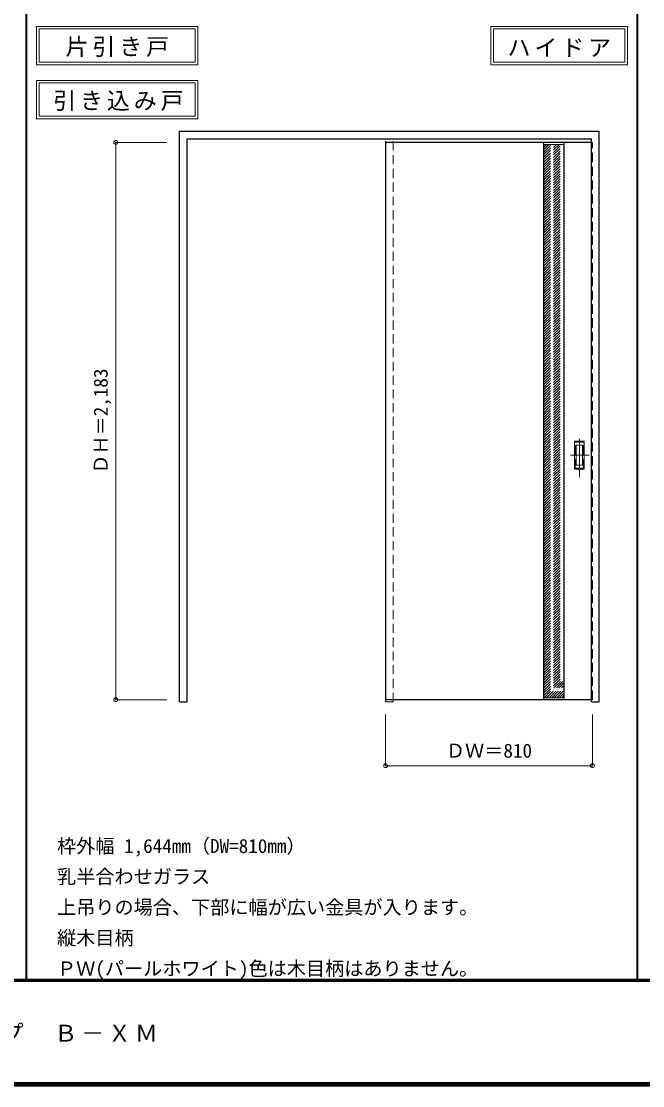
# Model space of a CAD drawing. Units: millimetres, scale not verified. Extents: x -6000 to 5700, y -4307 to 4175.
# Drawn here: x -2936 to -502, y -4205 to -36 of the extents above; entities that cross this region are included whole.
import ezdxf
from ezdxf.enums import TextEntityAlignment as Align

# ---------------------------------------------------------------- set-up
doc = ezdxf.new("R2010")
doc.units = ezdxf.units.MM
doc.header["$LTSCALE"] = 30
doc.header["$PDMODE"] = 32
doc.header["$PDSIZE"] = 15
doc.linetypes.add('CHAIN1', pattern=[8, 5, -1, 1, -1])
doc.linetypes.add('DASHED1', pattern=[1.8, 1.2, -0.6])
for name, color, linetype, lineweight in [('0-2_扉', 4, 'DASHED1', 9), ('0-3_仕上げ', 3, 'Continuous', 25), ('0-4_枠', 3, 'Continuous', 25), ('0-6_引手', 7, 'Continuous', 18), ('0-A_文字', 7, 'Continuous', 18), ('0-B_寸法', 7, 'Continuous', 9), ('0-C_ハッチ', 4, 'DASHED1', 9), ('F-1_枠', 6, 'Continuous', 40), ('F-A_文字', 7, 'Continuous', 18)]:
    doc.layers.add(name, color=color, linetype=linetype, lineweight=lineweight)
doc.styles.add('ＭＳ ゴシック', font='')
doc.styles.get('ＭＳ ゴシック').set_extended_font_data('MS Gothic')

msp = doc.modelspace()

# ---------------------------------------------------------------- linework, layer by layer
at = {"layer": '0-2_扉'}
for p, q in [((-1509, -510), (-1509, -514)), ((-702, -510), (-699, -510)), ((-699, -2693), (-699, -510)), ((-702, -2693), (-699, -2693))]:
    msp.add_line(p, q, dxfattribs=at)
at = {"layer": '0-2_扉', "color": 3, "linetype": 'Continuous', "lineweight": 25}
for p, q in [((-1509, -510), (-1509, -2693)), ((-702, -510), (-1509, -510)), ((-702, -2693), (-1509, -2693))]:
    msp.add_line(p, q, dxfattribs=at)
at = {"layer": '0-3_仕上げ'}
for p, q in [((-889, -2693.22), (-889, -510)), ((-809, -2693.22), (-809, -510))]:
    msp.add_line(p, q, dxfattribs=at)
at = {"layer": '0-3_仕上げ', "color": 7, "lineweight": 18}
for p, q in [((-889, -518), (-809, -518)), ((-889, -2685.22), (-809, -2685.22))]:
    msp.add_line(p, q, dxfattribs=at)
at = {"layer": '0-4_枠'}
for p, q in [((-2316, -466.5), (-672, -466.5)), ((-2316, -2701.5), (-2316, -466.5)), ((-2286, -2701.5), (-2286, -496.5)), ((-2286, -496.5), (-702, -496.5)), ((-702, -2701.5), (-702, -496.5)), ((-672, -2701.5), (-672, -466.5)), ((-2316, -2701.5), (-2286, -2701.5)), ((-702, -2701.5), (-672, -2701.5))]:
    msp.add_line(p, q, dxfattribs=at)
at = {"layer": '0-4_枠', "color": 4, "linetype": 'DASHED1', "lineweight": 9}
for p, q in [((-1509, -2701.5), (-1509, -496.5)), ((-1479, -2701.5), (-1479, -496.5)), ((-1509, -2701.5), (-1479, -2701.5))]:
    msp.add_line(p, q, dxfattribs=at)
at = {"layer": '0-6_引手', "linetype": 'CHAIN1'}
for p, q in [((-750, -1820.73), (-750, -1649.88)), ((-711.93, -1735.5), (-784.44, -1735.5))]:
    msp.add_line(p, q, dxfattribs=at)
at = {"layer": '0-6_引手'}
for p, q in [((-731, -1680.5), (-769, -1680.5)), ((-769, -1790.5), (-769, -1680.5)), ((-737.5, -1696.5), (-762.5, -1696.5)), ((-762.5, -1774.5), (-762.5, -1696.5)), ((-737.5, -1774.5), (-737.5, -1696.5)), ((-731, -1790.5), (-731, -1680.5)), ((-731, -1790.5), (-769, -1790.5)), ((-737.5, -1774.5), (-762.5, -1774.5))]:
    msp.add_line(p, q, dxfattribs=at)
at = {"layer": '0-6_引手', "linetype": 'DASHED1'}
for p, q in [((-766, -1786.5), (-766, -1684.5)), ((-734, -1786.5), (-766, -1786.5))]:
    msp.add_line(p, q, dxfattribs=at)
msp.add_lwpolyline([(-734, -1786.5), (-734, -1684.5), (-766, -1684.5)], dxfattribs=at)
at = {"layer": '0-A_文字'}
for p, q in [((-2876, -55.5), (-2876, -205.5)), ((-2866, -65.5), (-2866, -195.5)), ((-2866, -65.5), (-2254.97, -65.5)), ((-2254.97, -65.5), (-2254.97, -195.5)), ((-1096.33, -55.5), (-1096.33, -205.5)), ((-1086.33, -65.5), (-572, -65.5)), ((-572, -65.5), (-572, -195.5)), ((-2876, -205.5), (-2244.97, -205.5)), ((-2866, -195.5), (-2254.97, -195.5)), ((-1096.33, -205.5), (-562, -205.5)), ((-2876, -266.97), (-2876, -416.97)), ((-2866, -276.97), (-2866, -406.97)), ((-2866, -276.97), (-2254.97, -276.97)), ((-2254.97, -276.97), (-2254.97, -406.97)), ((-2866, -406.97), (-2254.97, -406.97)), ((-2876, -416.97), (-2244.97, -416.97))]:
    msp.add_line(p, q, dxfattribs=at)
for points in [[(-2876, -55.5), (-2244.97, -55.5), (-2244.97, -205.5)], [(-1096.33, -55.5), (-562, -55.5), (-562, -205.5)], [(-1086.33, -65.5), (-1086.33, -195.5), (-572, -195.5)], [(-2876, -266.97), (-2244.97, -266.97), (-2244.97, -416.97)]]:
    msp.add_lwpolyline(points, dxfattribs=at)
at = {"layer": '0-B_寸法', "color": 4}
for p, q in [((-2566, -510), (-2566, -2693)), ((-2566, -510), (-2366, -510)), ((-2566, -2693), (-2366, -2693)), ((-1509, -2951.5), (-1509, -2751.5)), ((-699, -2951.5), (-699, -2751.5)), ((-699, -2951.5), (-1509, -2951.5))]:
    msp.add_line(p, q, dxfattribs=at)
at = {"layer": '0-B_寸法'}
for p in [(-2566, -510), (-2566, -2693), (-1509, -2951.5), (-699, -2951.5)]:
    msp.add_point(p, dxfattribs=at)
at = {"layer": '0-C_ハッチ'}
for p, q in [((-889, -537.94), (-869.06, -518)), ((-889, -528.04), (-878.96, -518)), ((-889, -557.74), (-849.26, -518)), ((-889, -547.84), (-859.16, -518)), ((-889, -577.54), (-829.46, -518)), ((-889, -567.64), (-839.36, -518)), ((-889, -587.44), (-819.56, -518)), ((-889, -597.34), (-809.66, -518)), ((-889, -518.14), (-888.86, -518)), ((-889, -607.24), (-809, -527.24)), ((-889, -617.14), (-809, -537.14)), ((-889, -627.03), (-809, -547.03)), ((-889, -636.93), (-809, -556.93)), ((-889, -646.83), (-809, -566.83)), ((-889, -656.73), (-809, -576.73)), ((-889, -666.63), (-809, -586.63)), ((-889, -676.53), (-809, -596.53)), ((-889, -686.43), (-809, -606.43)), ((-889, -696.33), (-809, -616.33)), ((-889, -706.23), (-809, -626.23)), ((-889, -716.13), (-809, -636.13)), ((-889, -726.03), (-809, -646.03)), ((-889, -735.93), (-809, -655.93)), ((-889, -745.83), (-809, -665.83)), ((-889, -755.73), (-809, -675.73)), ((-889, -765.63), (-809, -685.63)), ((-889, -775.53), (-809, -695.53)), ((-889, -785.43), (-809, -705.43)), ((-889, -795.33), (-809, -715.33)), ((-889, -805.23), (-809, -725.23)), ((-889, -815.12), (-809, -735.12)), ((-889, -825.02), (-809, -745.02)), ((-889, -834.92), (-809, -754.92)), ((-889, -844.82), (-809, -764.82)), ((-889, -854.72), (-809, -774.72)), ((-889, -864.62), (-809, -784.62)), ((-889, -874.52), (-809, -794.52)), ((-889, -884.42), (-809, -804.42)), ((-889, -894.32), (-809, -814.32)), ((-889, -904.22), (-809, -824.22)), ((-889, -914.12), (-809, -834.12)), ((-889, -924.02), (-809, -844.02)), ((-889, -933.92), (-809, -853.92)), ((-889, -943.82), (-809, -863.82)), ((-889, -953.72), (-809, -873.72)), ((-889, -963.62), (-809, -883.62)), ((-889, -973.52), (-809, -893.52)), ((-889, -983.42), (-809, -903.42)), ((-889, -993.32), (-809, -913.32)), ((-889, -1003.22), (-809, -923.22)), ((-889, -1013.11), (-809, -933.11)), ((-889, -1023.01), (-809, -943.01)), ((-889, -1032.91), (-809, -952.91)), ((-889, -1042.81), (-809, -962.81)), ((-889, -1052.71), (-809, -972.71)), ((-889, -1062.61), (-809, -982.61)), ((-889, -1072.51), (-809, -992.51)), ((-889, -1082.41), (-809, -1002.41)), ((-889, -1092.31), (-809, -1012.31)), ((-889, -1102.21), (-809, -1022.21)), ((-889, -1112.11), (-809, -1032.11)), ((-889, -1122.01), (-809, -1042.01)), ((-889, -1131.91), (-809, -1051.91)), ((-889, -1141.81), (-809, -1061.81)), ((-889, -1151.71), (-809, -1071.71)), ((-889, -1161.61), (-809, -1081.61)), ((-889, -1171.51), (-809, -1091.51)), ((-889, -1181.41), (-809, -1101.41)), ((-889, -1191.31), (-809, -1111.31)), ((-889, -1201.21), (-809, -1121.21)), ((-889, -1211.1), (-809, -1131.1)), ((-889, -1221), (-809, -1141)), ((-889, -1230.9), (-809, -1150.9)), ((-889, -1240.8), (-809, -1160.8)), ((-889, -1250.7), (-809, -1170.7)), ((-889, -1260.6), (-809, -1180.6)), ((-889, -1270.5), (-809, -1190.5)), ((-889, -1280.4), (-809, -1200.4)), ((-889, -1290.3), (-809, -1210.3)), ((-889, -1300.2), (-809, -1220.2)), ((-889, -1310.1), (-809, -1230.1)), ((-889, -1320), (-809, -1240)), ((-889, -1329.9), (-809, -1249.9)), ((-889, -1339.8), (-809, -1259.8)), ((-889, -1349.7), (-809, -1269.7)), ((-889, -1359.6), (-809, -1279.6)), ((-889, -1369.5), (-809, -1289.5)), ((-889, -1379.4), (-809, -1299.4)), ((-889, -1389.3), (-809, -1309.3)), ((-889, -1399.2), (-809, -1319.2)), ((-889, -1409.09), (-809, -1329.09)), ((-889, -1418.99), (-809, -1338.99)), ((-889, -1428.89), (-809, -1348.89)), ((-889, -1438.79), (-809, -1358.79)), ((-889, -1448.69), (-809, -1368.69)), ((-889, -1458.59), (-809, -1378.59)), ((-889, -1468.49), (-809, -1388.49)), ((-889, -1478.39), (-809, -1398.39)), ((-889, -1488.29), (-809, -1408.29)), ((-889, -1498.19), (-809, -1418.19)), ((-889, -1508.09), (-809, -1428.09)), ((-889, -1517.99), (-809, -1437.99)), ((-889, -1527.89), (-809, -1447.89)), ((-889, -1537.79), (-809, -1457.79)), ((-889, -1547.69), (-809, -1467.69)), ((-889, -1557.59), (-809, -1477.59)), ((-889, -1567.49), (-809, -1487.49)), ((-889, -1577.39), (-809, -1497.39)), ((-889, -1587.29), (-809, -1507.29)), ((-889, -1597.19), (-809, -1517.19)), ((-889, -1607.08), (-809, -1527.08)), ((-889, -1616.98), (-809, -1536.98)), ((-889, -1626.88), (-809, -1546.88)), ((-889, -1636.78), (-809, -1556.78)), ((-889, -1646.68), (-809, -1566.68)), ((-889, -1656.58), (-809, -1576.58)), ((-889, -1666.48), (-809, -1586.48)), ((-889, -1676.38), (-809, -1596.38)), ((-889, -1686.28), (-809, -1606.28)), ((-889, -1696.18), (-809, -1616.18)), ((-889, -1706.08), (-809, -1626.08)), ((-889, -1715.98), (-809, -1635.98)), ((-889, -1725.88), (-809, -1645.88)), ((-889, -1735.78), (-809, -1655.78)), ((-889, -1745.68), (-809, -1665.68)), ((-889, -1755.58), (-809, -1675.58)), ((-889, -1765.48), (-809, -1685.48)), ((-889, -1775.38), (-809, -1695.38)), ((-889, -1785.28), (-809, -1705.28)), ((-889, -1795.17), (-809, -1715.17)), ((-889, -1805.07), (-809, -1725.07)), ((-889, -1814.97), (-809, -1734.97)), ((-889, -1824.87), (-809, -1744.87)), ((-889, -1834.77), (-809, -1754.77)), ((-889, -1844.67), (-809, -1764.67)), ((-889, -1854.57), (-809, -1774.57)), ((-889, -1864.47), (-809, -1784.47)), ((-889, -1874.37), (-809, -1794.37)), ((-889, -1884.27), (-809, -1804.27)), ((-889, -1894.17), (-809, -1814.17)), ((-889, -1904.07), (-809, -1824.07)), ((-889, -1913.97), (-809, -1833.97)), ((-889, -1923.87), (-809, -1843.87)), ((-889, -1933.77), (-809, -1853.77)), ((-889, -1943.67), (-809, -1863.67)), ((-889, -1953.57), (-809, -1873.57)), ((-889, -1963.47), (-809, -1883.47)), ((-889, -1973.37), (-809, -1893.37)), ((-889, -1983.27), (-809, -1903.27)), ((-889, -1993.16), (-809, -1913.16)), ((-889, -2003.06), (-809, -1923.06)), ((-889, -2012.96), (-809, -1932.96)), ((-889, -2022.86), (-809, -1942.86)), ((-889, -2032.76), (-809, -1952.76)), ((-889, -2042.66), (-809, -1962.66)), ((-889, -2052.56), (-809, -1972.56)), ((-889, -2062.46), (-809, -1982.46)), ((-889, -2072.36), (-809, -1992.36)), ((-889, -2082.26), (-809, -2002.26)), ((-889, -2092.16), (-809, -2012.16)), ((-889, -2102.06), (-809, -2022.06)), ((-889, -2111.96), (-809, -2031.96)), ((-889, -2121.86), (-809, -2041.86)), ((-889, -2131.76), (-809, -2051.76)), ((-889, -2141.66), (-809, -2061.66)), ((-889, -2151.56), (-809, -2071.56)), ((-889, -2161.46), (-809, -2081.46)), ((-889, -2171.36), (-809, -2091.36)), ((-889, -2181.26), (-809, -2101.26)), ((-889, -2191.15), (-809, -2111.15)), ((-889, -2201.05), (-809, -2121.05)), ((-889, -2210.95), (-809, -2130.95)), ((-889, -2220.85), (-809, -2140.85)), ((-889, -2230.75), (-809, -2150.75)), ((-889, -2240.65), (-809, -2160.65)), ((-889, -2250.55), (-809, -2170.55)), ((-889, -2260.45), (-809, -2180.45)), ((-889, -2270.35), (-809, -2190.35)), ((-889, -2280.25), (-809, -2200.25)), ((-889, -2290.15), (-809, -2210.15)), ((-889, -2300.05), (-809, -2220.05)), ((-889, -2309.95), (-809, -2229.95)), ((-889, -2319.85), (-809, -2239.85)), ((-889, -2329.75), (-809, -2249.75)), ((-889, -2339.65), (-809, -2259.65)), ((-889, -2349.55), (-809, -2269.55)), ((-889, -2359.45), (-809, -2279.45)), ((-889, -2369.35), (-809, -2289.35)), ((-889, -2379.25), (-809, -2299.25)), ((-889, -2389.14), (-809, -2309.14)), ((-889, -2399.04), (-809, -2319.04)), ((-889, -2408.94), (-809, -2328.94)), ((-889, -2418.84), (-809, -2338.84)), ((-889, -2428.74), (-809, -2348.74)), ((-889, -2438.64), (-809, -2358.64)), ((-889, -2448.54), (-809, -2368.54)), ((-889, -2458.44), (-809, -2378.44)), ((-889, -2468.34), (-809, -2388.34)), ((-889, -2478.24), (-809, -2398.24)), ((-889, -2488.14), (-809, -2408.14)), ((-889, -2498.04), (-809, -2418.04)), ((-889, -2507.94), (-809, -2427.94)), ((-889, -2517.84), (-809, -2437.84)), ((-889, -2527.74), (-809, -2447.74)), ((-889, -2537.64), (-809, -2457.64)), ((-889, -2547.54), (-809, -2467.54)), ((-889, -2557.44), (-809, -2477.44)), ((-889, -2567.34), (-809, -2487.34)), ((-889, -2577.24), (-809, -2497.24)), ((-889, -2587.13), (-809, -2507.13)), ((-889, -2597.03), (-809, -2517.03)), ((-889, -2606.93), (-809, -2526.93)), ((-889, -2616.83), (-809, -2536.83)), ((-889, -2626.73), (-809, -2546.73)), ((-889, -2636.63), (-809, -2556.63)), ((-889, -2646.53), (-809, -2566.53)), ((-889, -2656.43), (-809, -2576.43)), ((-889, -2666.33), (-809, -2586.33)), ((-889, -2676.23), (-809, -2596.23)), ((-888.09, -2685.22), (-809, -2606.13)), ((-878.19, -2685.22), (-809, -2616.03)), ((-868.29, -2685.22), (-809, -2625.93)), ((-858.39, -2685.22), (-809, -2635.83)), ((-848.49, -2685.22), (-809, -2645.73)), ((-838.59, -2685.22), (-809, -2655.63)), ((-828.69, -2685.22), (-809, -2665.53)), ((-818.79, -2685.22), (-809, -2675.43))]:
    msp.add_line(p, q, dxfattribs=at)
at = {"layer": 'F-1_枠'}
for p, q in [((-2916, -3790), (-2916, 4175)), ((-522, -3790), (-522, 4175)), ((5700, -3790), (-6000, -3790)), ((5700, -3795), (-6000, -3795)), ((5700, -4195), (-6000, -4195)), ((5700, -4200), (-6000, -4200)), ((5700, -4205), (-6000, -4205))]:
    msp.add_line(p, q, dxfattribs=at)

# ---------------------------------------------------------------- texts
at = {"layer": '0-A_文字', "style": 'ＭＳ ゴシック'}
for s, p in [('枠外幅 1,644mm（DW=810mm）', (-2796, -3310)), ('乳半合わせガラス', (-2796, -3430)), ('上吊りの場合、下部に幅が広い金具が入ります。', (-2796, -3550)), ('縦木目柄', (-2796, -3670)), ('ＰＷ(パールホワイト)色は木目柄はありません。', (-2796, -3790))]:
    msp.add_text(s, height=54.99, dxfattribs=at).set_placement(p, align=Align.BOTTOM_LEFT)
at = {"layer": '0-A_文字', "char_height": 65.98, "attachment_point": 7, "style": 'ＭＳ ゴシック'}
for s, insert in [('\\T1.17;片引き戸', (-2762.98, -175.5)), ('\\T1.17;ハイドア', (-1031.66, -175.5)), ('\\T1.17;引き込み戸', (-2811.34, -386.97))]:
    msp.add_mtext(s, dxfattribs=dict(at, insert=insert))
at = {"layer": '0-B_寸法', "style": 'ＭＳ ゴシック'}
msp.add_text('ＤＨ＝2,183', height=54.99, rotation=90, dxfattribs=at).set_placement((-2581, -1807.75), align=Align.BOTTOM_LEFT)
msp.add_text('ＤＷ＝810', height=54.99, dxfattribs=at).set_placement((-1272.75, -2936.5), align=Align.BOTTOM_LEFT)
at = {"layer": 'F-A_文字', "insert": (-5228.57, -4040), "char_height": 65.98, "attachment_point": 7, "style": 'ＭＳ ゴシック'}
msp.add_mtext('\\T1.17;ドレタス\u3000片引き戸／引き込み戸\u3000上吊りタイプ\u3000Ｂ－ＸＭ', dxfattribs=at)

doc.saveas('drawing.dxf')
